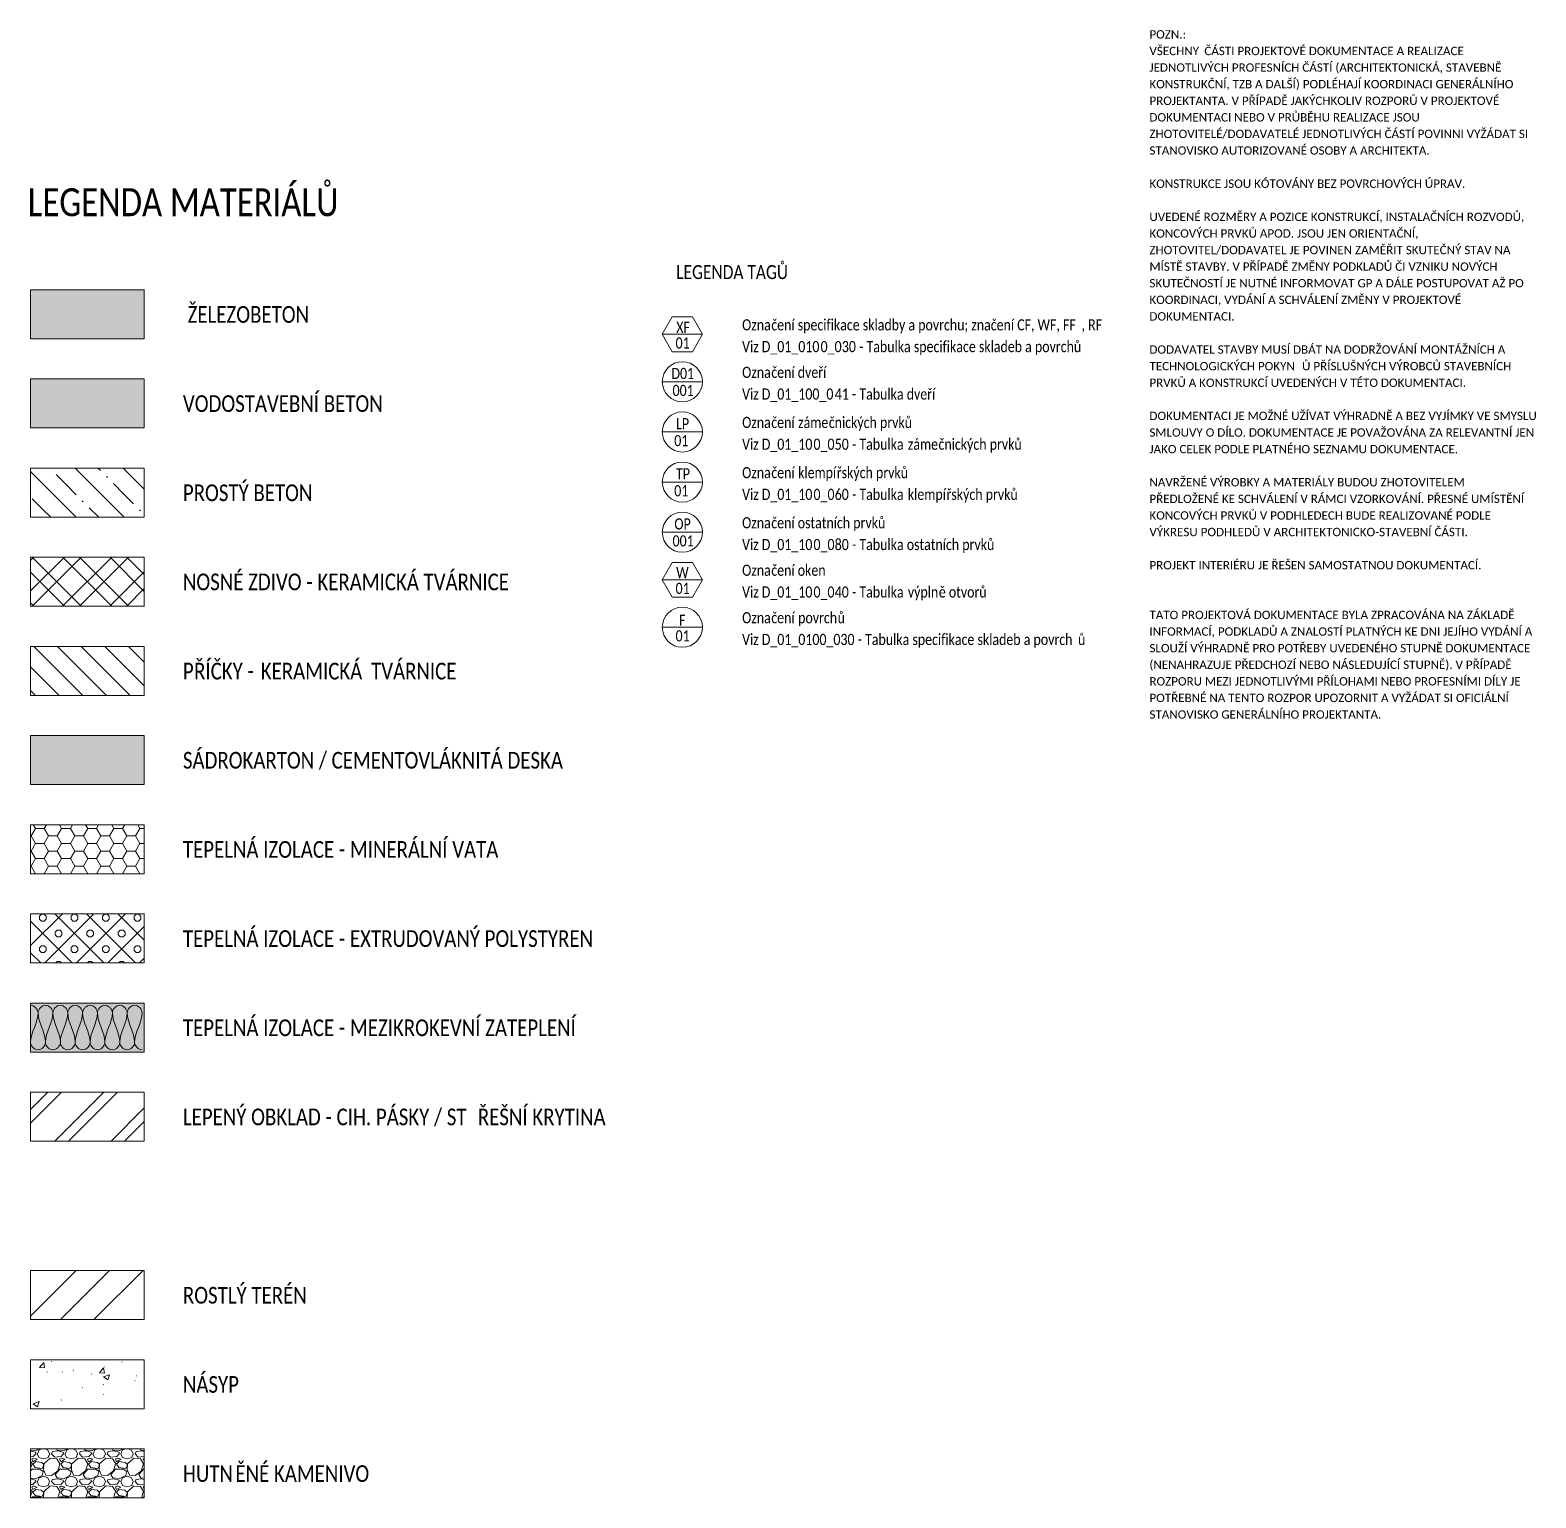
# Model space of a CAD drawing. Header units: millimetres. Extents: x -9657 to 178820, y -8645 to 72638.
# Drawn here: x 153015 to 166524, y -8645 to 4524 of the extents above; entities that cross this region are included whole.
import ezdxf

# ---------------------------------------------------------------- set-up
doc = ezdxf.new("R2010")
doc.units = ezdxf.units.MM
for name, color, linetype, lineweight in [('A-DETL-____-OTLN', 9, 'Continuous', 25), ('A-DETL-____-THIN', 9, 'Continuous', 9), ('A-DETL-GENF-OTLN', 9, 'Continuous', 9), ('G-____-____-TEXT', 9, 'Continuous', 5)]:
    doc.layers.add(name, color=color, linetype=linetype, lineweight=lineweight)
doc.styles.add('Calibri', font='calibri.ttf', dxfattribs={"width": 0.8, "height": 150})
doc.styles.add('Calibri_1', font='calibri.ttf', dxfattribs={"width": 0.8, "height": 250})
doc.styles.add('Calibri_2', font='calibri.ttf', dxfattribs={"width": 0.8, "height": 100})
doc.styles.add('Calibri_3', font='calibri.ttf', dxfattribs={"width": 0.8, "height": 125})
doc.styles.add('Calibri_4', font='calibri.ttf', dxfattribs={"height": 75})

msp = doc.modelspace()

# ---------------------------------------------------------------- hatches: boundary and pattern name
at = {"layer": 'A-DETL-GENF-OTLN'}
for color, points in [(254, [(154039.3, 1755.1), (154039.3, 2195.1), (153019.3, 2195.1), (153019.3, 1755.1)]), (254, [(154039.3, 955.1), (154039.3, 1395.1), (153019.3, 1395.1), (153019.3, 955.1)]), (255, [(154039.3, -2244.9), (154039.3, -1804.9), (153019.3, -1804.9), (153019.3, -2244.9)]), (255, [(154039.3, -4644.9), (154039.3, -4204.9), (153019.3, -4204.9), (153019.3, -4644.9)])]:
    msp.add_hatch(color=color, dxfattribs=at).paths.add_polyline_path(points)
at = {"layer": 'A-DETL-GENF-OTLN', "lineweight": 5}
h = msp.add_hatch(dxfattribs=at)
h.set_pattern_fill('FP_40', color=250, style=0, pattern_type=2)
h.set_pattern_definition([(315, (150133.35, 0), (215.526, 215.526), []), (315, (150133.35, 203.2), (215.526, 215.526), [127, -76.2, 12.7, -76.2, -127]), (315, (150133.35, 203.2), (215.526, 215.526), [-292.1, 127, 0])])
h.paths.add_polyline_path([(154039.3, 155.1), (154039.3, 595.1), (153019.3, 595.1), (153019.3, 155.1)])
h = msp.add_hatch(dxfattribs=at)
h.set_pattern_fill('FP_34', color=250, style=0, pattern_type=2)
h.set_pattern_definition([(45, (150133.35, 0), (-212.132, 212.132), []), (45, (150283.35, 0), (-212.132, 212.132), []), (315, (150133.35, 0), (212.132, 212.132), []), (315, (150283.35, 0), (212.132, 212.132), [])])
h.paths.add_polyline_path([(154039.3, -644.9), (154039.3, -204.9), (153019.3, -204.9), (153019.3, -644.9)])
h = msp.add_hatch(dxfattribs=at)
h.set_pattern_fill('FP_36', color=250, style=0, pattern_type=2)
h.set_pattern_definition([(135, (150133.35, 0), (-106.066, -106.066), [])])
h.paths.add_polyline_path([(154039.3, -1444.9), (154039.3, -1004.9), (153019.3, -1004.9), (153019.3, -1444.9)])
h = msp.add_hatch(dxfattribs=at)
h.set_pattern_fill('FP_35', color=250, style=0, pattern_type=2)
h.set_pattern_definition([(0, (150133.35, 0), (117.188, 67.658), [78.125, -156.25]), (120, (150133.35, 0), (-117.18755, 67.6588), [78.125, -156.25]), (60, (150133.35, 0), (-5e-05, 135.3159), [0, -156.25, 78.125, 0])])
h.paths.add_polyline_path([(154039.3, -3044.9), (154039.3, -2604.9), (153019.3, -2604.9), (153019.3, -3044.9)])
h = msp.add_hatch(dxfattribs=at)
h.set_pattern_fill('FP_38', color=250, style=0, pattern_type=2)
h.set_pattern_definition([(45, (150204.06, 0), (-141.421, 141.421), []), (0, (150429.4, 66.24), (141.421, 141.421), [25, -257.843]), (45, (150454.4, 66.24), (-141.421, 141.421), [25, -175]), (90, (150472.08, 83.92), (-141.421, 141.421), [25, -257.843]), (135, (150472.08, 108.92), (-141.421, -141.421), [25, -175]), (0, (150429.4, 126.6), (141.421, 141.421), [25, -257.843]), (45, (150411.73, 108.92), (-141.421, 141.421), [25, -175]), (90, (150411.73, 83.92), (-141.421, 141.421), [25, -257.843]), (135, (150429.4, 66.24), (-141.421, -141.421), [25, -175]), (135, (150396.9, 0), (-141.421, -141.421), [])])
h.paths.add_polyline_path([(154039.3, -3844.9), (154039.3, -3404.9), (153019.3, -3404.9), (153019.3, -3844.9)])
h = msp.add_hatch(dxfattribs=at)
h.set_pattern_fill('FP_41', color=250, style=0, pattern_type=2)
h.set_pattern_definition([(45, (150133.35, 0), (-251.447, 251.447), []), (45, (150133.35, 381), (-251.447, 251.447), [])])
h.paths.add_polyline_path([(154039.3, -5444.9), (154039.3, -5004.9), (153019.3, -5004.9), (153019.3, -5444.9)])
h = msp.add_hatch(dxfattribs=at)
h.set_pattern_fill('FP_37', color=8, style=0, pattern_type=2)
h.set_pattern_definition([(45, (150133.3, 0), (-707.11, 707.11), []), (45, (150433.3, 0), (-707.11, 707.11), []), (45, (150733.3, 0), (-707.11, 707.11), [])])
h.paths.add_polyline_path([(154039.3, -7044.9), (154039.3, -6604.9), (153019.3, -6604.9), (153019.3, -7044.9)])
h = msp.add_hatch(dxfattribs=at)
h.set_pattern_fill('FP_39', color=8, style=0, pattern_type=2)
h.set_pattern_definition([(50, (150133.35, 0), (537.945, -47.064), [56.25, -618.75]), (355, (150133.35, 0), (-104.064, 564.144), [45, -495]), (100.451, (150178.2, -3.9), (433.886, 517.077), [47.805, -525.857]), (46.184, (150133.35, 150), (800.43, -124.14), [84.375, -928.125]), (96.636, (150200.05, 139.66), (700.99, 730.59), [71.71, -788.785]), (351.184, (150133.35, 150), (701, 730.586), [67.5, -742.5]), (21, (150208.35, 112.5), (447.68, -301.964), [56.25, -618.75]), (326, (150208.35, 112.5), (182.487, 543.863), [45, -495]), (71.451, (150245.66, 87.34), (630.17, 241.893), [47.805, -525.857]), (37.5, (150133.35, 0), (9.12, 249.6704), [3.353, -485.647, 3.353, -499.147, -496.875]), (37.5, (150133.35, 0), (9.12, 249.6704), [-991.5, 3.353, -493.522]), (7.5, (150133.35, 0), (197.302, 295.809), [3.353, -283.147, 3.353, -474.397, -189.375]), (7.5, (150133.35, 0), (197.302, 295.809), [-764.25, 3.353, -186.022]), (327.5, (149966.1, 0), (400.367, -16.916), [3.353, -184.147, 3.353, -581.647, -776.25]), (327.5, (149966.1, 0), (400.367, -16.916), [-772.5, 3.353, -772.897]), (317.5, (149891.1, 0), (437.39, 75.079), [3.353, -240.397, 3.353, -385.147, -551.25]), (317.5, (149891.1, 0), (437.39, 75.079), [-632.25, 3.353, -547.897])])
h.paths.add_polyline_path([(154039.3, -7844.9), (154039.3, -7404.9), (153019.3, -7404.9), (153019.3, -7844.9)])
h = msp.add_hatch(dxfattribs=at)
h.set_pattern_fill('FP_42', color=8, style=0, pattern_type=2)
h.set_pattern_definition([(228.013, (150313.35, 250), (-1999.991723, -2250.006964), [33.634, -3329.772]), (184.97, (150290.849, 225), (2999.998726, 250.013264), [57.717, -5713.981]), (132.51, (150233.349, 220), (2499.979187, -2750.019652), [40.697, -4029.008]), (267.274, (150135.849, 157.5), (249.972575, 5000.001395), [52.559, -5203.389]), (292.834, (150133.349, 105), (-1250.01776, 2999.992194), [51.539, -5102.343]), (357.274, (150153.349, 57.5), (-5000.001395, 249.972575), [52.56, -5203.39]), (37.694, (150205.849, 55), (-3250.010563, -2499.986257), [69.507, -6881.212]), (72.255, (150260.849, 97.5), (1750.0316505, 5499.98958), [65.622, -6496.58]), (121.43, (150280.849, 160), (-2000.024534, 3249.984927), [52.737, -5221.018]), (175.236, (150253.35, 205), (2749.998263, -250.01681), [60.208, -2950.191]), (222.397, (150193.349, 210), (-3000.020852, -2749.976908), [77.862, -7708.344]), (138.814, (150383.35, 155), (-1749.99793, 1500.00222), [26.575, -2630.961]), (171.469, (150363.349, 172.5), (3249.997542, -500.013532), [50.559, -5005.378]), (225, (150313.35, 180), (3e-14, -250.0004), [35.355, -318.198]), (203.199, (150295.85, 210), (1249.99625, 500.00952), [19.039, -1884.904]), (291.801, (150278.35, 202.5), (-249.99442, 750.00167), [26.926, -1319.365]), (30.964, (150288.35, 177.5), (749.9972, 500.0032), [43.732, -1414.006]), (161.565, (150325.85, 200), (500.00015, -250.0006), [31.623, -758.947]), (16.39, (150133.349, 202.5), (2499.993595, 750.019613), [44.3, -4385.711]), (70.346, (150175.849, 215), (-1000.00873, -2749.997195), [37.165, -3679.352]), (293.199, (150325.85, 250), (-500.00952, 1249.99625), [38.079, -1865.865]), (343.61, (150340.849, 215), (-2499.993595, 750.019613), [44.3, -4385.711]), (339.444, (150133.35, 47.5), (-1250.000315, 499.99868), [42.72, -2093.281]), (294.775, (150173.349, 32.5), (-1249.99302, 2750.003142), [35.794, -3543.661]), (66.801, (150328.35, 0), (500.0086, 1249.99664), [38.079, -1865.864]), (17.354, (150343.349, 35), (-3250.00058, -999.998387), [41.908, -4148.856]), (69.444, (150205.85, 0), (-499.99868, -1250.000315), [21.36, -2114.641]), (101.31, (150313.35, 0), (-250.0012, 1000), [12.748, -1262.007]), (165.964, (150310.85, 12.5), (750.00125, -249.99696), [51.539, -979.237]), (186.009, (150260.849, 25), (2500.000239, 249.999358), [47.762, -4728.481]), (303.69, (150288.35, 155), (-249.9989, 500.0004), [36.055, -865.332]), (353.157, (150308.349, 125), (4249.997878, -500.016557), [62.949, -6231.891]), (60.945, (150370.85, 117.5), (-1000.011884, -1749.99302), [25.739, -2548.168]), (90, (150383.35, 140), (-250, 250), [15, -235]), (120.256, (150255.849, 32.5), (999.986936, -1750.007343), [34.731, -3438.38]), (48.013, (150238.35, 62.5), (1999.991723, 2250.006964), [67.268, -3296.138]), (0, (150283.35, 112.5), (250, 250), [65, -185]), (325.305, (150348.349, 112.5), (-2500.004958, 1749.993015), [39.528, -3913.318]), (254.055, (150380.85, 90), (-249.99316, -1000.00147), [36.4, -1783.627]), (207.646, (150370.849, 55), (-4749.998962, -2500.001369), [59.266, -5867.369]), (175.426, (150318.349, 27.5), (-3249.999683, 250.004622), [62.7, -6207.268])])
h.paths.add_polyline_path([(154039.3, -8644.9), (154039.3, -8204.9), (153019.3, -8204.9), (153019.3, -8644.9)])

# ---------------------------------------------------------------- linework, layer by layer
at = {"layer": 'A-DETL-____-OTLN', "lineweight": 9}
for points in [[(153019.3, -4224.9), (153050.7, -4224.9), (153086, -4260.1), (153086, -4291.5)], [(153086, -4291.5), (153086, -4383.2), (153019.3, -4466.6), (153019.3, -4558.2)], [(153086, -4291.5), (153086, -4260.1), (153152.6, -4189.6), (153219.3, -4260.1), (153219.3, -4291.5)], [(153152.6, -4558.2), (153152.6, -4466.6), (153086, -4383.2), (153086, -4291.5)], [(153219.3, -4291.5), (153219.3, -4383.2), (153152.6, -4466.6), (153152.6, -4558.2)], [(153219.3, -4291.5), (153219.3, -4260.1), (153286, -4189.6), (153352.6, -4260.1), (153352.6, -4291.5)], [(153286, -4558.2), (153286, -4466.6), (153219.3, -4383.2), (153219.3, -4291.5)], [(153352.6, -4291.5), (153352.6, -4383.2), (153286, -4466.6), (153286, -4558.2)], [(153352.6, -4291.5), (153352.6, -4260.1), (153419.3, -4189.6), (153486, -4260.1), (153486, -4291.5)], [(153419.3, -4558.2), (153419.3, -4466.6), (153352.6, -4383.2), (153352.6, -4291.5)], [(153486, -4291.5), (153486, -4383.2), (153419.3, -4466.6), (153419.3, -4558.2)], [(153486, -4291.5), (153486, -4260.1), (153552.6, -4189.6), (153619.3, -4260.1), (153619.3, -4291.5)], [(153552.6, -4558.2), (153552.6, -4466.6), (153486, -4383.2), (153486, -4291.5)], [(153619.3, -4291.5), (153619.3, -4383.2), (153552.6, -4466.6), (153552.6, -4558.2)], [(153619.3, -4291.5), (153619.3, -4260.1), (153686, -4189.6), (153752.6, -4260.1), (153752.6, -4291.5)], [(153686, -4558.2), (153686, -4466.6), (153619.3, -4383.2), (153619.3, -4291.5)], [(153752.6, -4291.5), (153752.6, -4383.2), (153686, -4466.6), (153686, -4558.2)], [(153752.6, -4291.5), (153752.6, -4260.1), (153819.3, -4189.6), (153886, -4260.1), (153886, -4291.5)], [(153819.3, -4558.2), (153819.3, -4466.6), (153752.6, -4383.2), (153752.6, -4291.5)], [(153886, -4291.5), (153886, -4383.2), (153819.3, -4466.6), (153819.3, -4558.2)], [(153886, -4291.5), (153886, -4260.1), (153952.6, -4189.6), (154019.3, -4260.1), (154019.3, -4291.5)], [(153952.6, -4558.2), (153952.6, -4466.6), (153886, -4383.2), (153886, -4291.5)], [(154019.3, -4291.5), (154019.3, -4383.2), (153952.6, -4466.6), (153952.6, -4558.2)], [(153019.3, -4558.2), (153019.3, -4589.6), (153086, -4660.1), (153152.6, -4589.6), (153152.6, -4558.2)], [(153152.6, -4558.2), (153152.6, -4589.6), (153219.3, -4660.1), (153286, -4589.6), (153286, -4558.2)], [(153286, -4558.2), (153286, -4589.6), (153352.6, -4660.1), (153419.3, -4589.6), (153419.3, -4558.2)], [(153419.3, -4558.2), (153419.3, -4589.6), (153486, -4660.1), (153552.6, -4589.6), (153552.6, -4558.2)], [(153552.6, -4558.2), (153552.6, -4589.6), (153619.3, -4660.1), (153686, -4589.6), (153686, -4558.2)], [(153686, -4558.2), (153686, -4589.6), (153752.6, -4660.1), (153819.3, -4589.6), (153819.3, -4558.2)], [(153819.3, -4558.2), (153819.3, -4589.6), (153886, -4660.1), (153952.6, -4589.6), (153952.6, -4558.2)], [(153952.6, -4558.2), (153952.6, -4589.6), (153987.9, -4624.9), (154019.3, -4624.9)]]:
    msp.add_open_spline(points, degree=3, dxfattribs=at)
at = {"layer": 'A-DETL-____-THIN'}
for p, q in [((154039.3, 2195.1), (153019.3, 2195.1)), ((153019.3, 2195.1), (153019.3, 1755.1)), ((154039.3, 1755.1), (154039.3, 2195.1)), ((158776.3, 1950.6), (158686.3, 1794.7)), ((158776.3, 1950.6), (158956.3, 1950.6)), ((158956.3, 1950.6), (159046.3, 1794.7)), ((159046.3, 1794.7), (158686.3, 1794.7)), ((158776.3, 1638.8), (158686.3, 1794.7)), ((158956.3, 1638.8), (159046.3, 1794.7)), ((153019.3, 1755.1), (154039.3, 1755.1)), ((158776.3, 1638.8), (158956.3, 1638.8)), ((154039.3, 1395.1), (153019.3, 1395.1)), ((153019.3, 1395.1), (153019.3, 955.1)), ((154039.3, 955.1), (154039.3, 1395.1)), ((159046.3, 1368.8), (158686.3, 1368.8)), ((153019.3, 955.1), (154039.3, 955.1)), ((159046.3, 918.8), (158686.3, 918.8)), ((154039.3, 595.1), (153019.3, 595.1)), ((153019.3, 595.1), (153019.3, 155.1)), ((154039.3, 155.1), (154039.3, 595.1)), ((159046.3, 468.8), (158686.3, 468.8)), ((153019.3, 155.1), (154039.3, 155.1)), ((159046.3, 18.8), (158686.3, 18.8)), ((154039.3, -204.9), (153019.3, -204.9)), ((153019.3, -204.9), (153019.3, -644.9)), ((154039.3, -644.9), (154039.3, -204.9)), ((158776.3, -251.2), (158686.3, -407.1)), ((158776.3, -251.2), (158956.3, -251.2)), ((158956.3, -251.2), (159046.3, -407.1)), ((159046.3, -407.1), (158686.3, -407.1)), ((158776.3, -563), (158686.3, -407.1)), ((158956.3, -563), (159046.3, -407.1)), ((153019.3, -644.9), (154039.3, -644.9)), ((158776.3, -563), (158956.3, -563)), ((159046.3, -833), (158686.3, -833)), ((154039.3, -1004.9), (153019.3, -1004.9)), ((153019.3, -1004.9), (153019.3, -1444.9)), ((154039.3, -1444.9), (154039.3, -1004.9)), ((153019.3, -1444.9), (154039.3, -1444.9)), ((154039.3, -1804.9), (153019.3, -1804.9)), ((153019.3, -1804.9), (153019.3, -2244.9)), ((154039.3, -2244.9), (154039.3, -1804.9)), ((153019.3, -2244.9), (154039.3, -2244.9)), ((154039.3, -2604.9), (153019.3, -2604.9)), ((153019.3, -2604.9), (153019.3, -3044.9)), ((154039.3, -3044.9), (154039.3, -2604.9)), ((153019.3, -3044.9), (154039.3, -3044.9)), ((154039.3, -3404.9), (153019.3, -3404.9)), ((153019.3, -3404.9), (153019.3, -3844.9)), ((154039.3, -3844.9), (154039.3, -3404.9)), ((153019.3, -3844.9), (154039.3, -3844.9)), ((154039.3, -4204.9), (153019.3, -4204.9)), ((153019.3, -4204.9), (153019.3, -4644.9)), ((154039.3, -4644.9), (154039.3, -4204.9)), ((153019.3, -4644.9), (154039.3, -4644.9)), ((154039.3, -5004.9), (153019.3, -5004.9)), ((153019.3, -5004.9), (153019.3, -5444.9)), ((154039.3, -5444.9), (154039.3, -5004.9)), ((153019.3, -5444.9), (154039.3, -5444.9)), ((154039.3, -6604.9), (153019.3, -6604.9)), ((153019.3, -6604.9), (153019.3, -7044.9)), ((154039.3, -7044.9), (154039.3, -6604.9)), ((153019.3, -7044.9), (154039.3, -7044.9)), ((154039.3, -7404.9), (153019.3, -7404.9)), ((153019.3, -7404.9), (153019.3, -7844.9)), ((154039.3, -7844.9), (154039.3, -7404.9)), ((153019.3, -7844.9), (154039.3, -7844.9)), ((154039.3, -8204.9), (153019.3, -8204.9)), ((153019.3, -8204.9), (153019.3, -8644.9)), ((154039.3, -8644.9), (154039.3, -8204.9)), ((153019.3, -8644.9), (154039.3, -8644.9))]:
    msp.add_line(p, q, dxfattribs=at)
for centre in [(158866.3, 1368.8), (158866.3, 918.8), (158866.3, 468.8), (158866.3, 18.8), (158866.3, -833)]:
    msp.add_circle(centre, 180, dxfattribs=at)

# ---------------------------------------------------------------- texts
at = {"layer": 'G-____-____-TEXT', "color": 7, "lineweight": 9, "attachment_point": 1}
for s, insert, char_height, width, style in [('POZN.: ', (163056.7, 4523.2), 75, 448.945, 'Calibri_4'), ('VŠECHNY ', (163056.7, 4374.4), 75, 597.257, 'Calibri_4'), ('ČÁSTI PROJEKTOVÉ DOKUMENTACE A REALIZACE ', (163549.5, 4374.4), 75, 2978.269, 'Calibri_4'), ('JEDNOTLIVÝCH PROFESNÍCH ČÁSTÍ (ARCHITEKTONICKÁ, STAVEBNĚ ', (163056.7, 4225.6), 75, 4028.48, 'Calibri_4'), ('KONSTRUKČNÍ, TZB A DALŠÍ) PODLÉHAJÍ KOORDINACI GENERÁLNÍHO ', (163056.7, 4076.8), 75, 4164.767, 'Calibri_4'), ('PROJEKTANTA. V\xa0PŘÍPADĚ JAKÝCHKOLIV ROZPORŮ V\xa0PROJEKTOVÉ ', (163056.7, 3927.9), 75, 4004.429, 'Calibri_4'), ('DOKUMENTACI NEBO V\xa0PRŮBĚHU REALIZACE JSOU ', (163056.7, 3779.1), 75, 3106.539, 'Calibri_4'), ('ZHOTOVITELÉ/DODAVATELÉ JEDNOTLIVÝCH ČÁSTÍ POVINNI VYŽÁDAT SI ', (163056.7, 3630.3), 75, 4337.129, 'Calibri_4'), ('STANOVISKO AUTORIZOVANÉ OSOBY A ARCHITEKTA.', (163056.7, 3481.4), 75, 3178.691, 'Calibri_4'), ('LEGENDA MATERIÁL', (152993.8, 3104.7), 250, 3136.202, 'Calibri_1'), ('Ů', (155581.4, 3104.7), 250, 243.713, 'Calibri_1'), ('KONSTRUKCE JSOU KÓTOVÁNY BEZ POVRCHOVÝCH ÚPRAV. ', (163056.7, 3183.8), 75, 3627.636, 'Calibri_4'), ('UVEDENÉ ROZMĚRY A POZICE KONSTRUKCÍ, INSTALAČNÍCH ROZVODŮ, ', (163056.7, 2886.1), 75, 4293.037, 'Calibri_4'), ('KONCOVÝCH PRVKŮ APOD. JSOU JEN ORIENTAČNÍ, ', (163056.7, 2737.3), 75, 3094.514, 'Calibri_4'), ('ZHOTOVITEL/DODAVATEL JE POVINEN ZAMĚŘIT SKUTEČNÝ STAV NA ', (163056.7, 2588.5), 75, 4132.699, 'Calibri_4'), ('Ů', (159714.2, 2415.4), 125, 121.857, 'Calibri_3'), ('MÍSTĚ STAVBY. V PŘÍPADĚ ZMĚNY PODKLADŮ ČI VZNIKU NOVÝCH ', (163056.7, 2439.6), 75, 3980.378, 'Calibri_4'), ('LEGENDA TAG', (158812, 2415.4), 125, 1093.502, 'Calibri_3'), ('SKUTEČNOSTÍ JE NUTNÉ INFORMOVAT GP A DÁLE POSTUPOVAT AŽ PO ', (163056.7, 2290.8), 75, 4285.02, 'Calibri_4'), ('KOORDINACI, VYDÁNÍ A SCHVÁLENÍ ZMĚNY V PROJEKTOVÉ ', (163056.7, 2142), 75, 3571.518, 'Calibri_4'), (' ŽELEZOBETON', (154385.7, 2048), 150, 1436.624, 'Calibri'), ('XF', (158811.6, 1907.6), 100, 150.717, 'Calibri_2'), ('Ozna', (159402.5, 1929.8), 100, 317.468, 'Calibri_2'), ('čení specifikace skladby a povrchu; značení CF, WF, FF', (159664.4, 1929.8), 100, 3373.501, 'Calibri_2'), (', RF', (162447.8, 1929.8), 100, 227.679, 'Calibri_2'), ('DOKUMENTACI.', (163056.7, 1993.2), 75, 970.042, 'Calibri_4'), ('01', (158805.6, 1767.1), 100, 153.924, 'Calibri_2'), ('Viz D_01_010', (159402.5, 1734.6), 100, 852.996, 'Calibri_2'), ('0', (160106.3, 1734.6), 100, 76.962, 'Calibri_2'), ('_0', (160169.8, 1734.6), 100, 153.924, 'Calibri_2'), ('30', (160296.8, 1734.6), 100, 153.924, 'Calibri_2'), (' - Tabulka specifikace skladeb a povrchů', (160423.8, 1734.6), 100, 2494.852, 'Calibri_2'), ('DODAVATEL STAVBY MUSÍ DBÁT NA DODRŽOVÁNÍ MONTÁŽNÍCH A ', (163056.7, 1695.5), 75, 4072.573, 'Calibri_4'), ('D01', (158768.8, 1493.4), 100, 250.126, 'Calibri_2'), ('Ozna', (159402.5, 1503.9), 100, 317.468, 'Calibri_2'), ('čení dveří', (159664.4, 1503.9), 100, 609.283, 'Calibri_2'), ('TECHNOLOGICKÝCH POKYN', (163056.7, 1546.7), 75, 1659.493, 'Calibri_4'), ('Ů PŘÍSLUŠNÝCH VÝROBCŮ STAVEBNÍCH ', (164426, 1546.7), 75, 2413.079, 'Calibri_4'), ('PRVKŮ A KONSTRUKCÍ UVEDENÝCH V TÉTO DOKUMENTACI.', (163056.7, 1397.8), 75, 3599.577, 'Calibri_4'), ('VODOSTAVEBNÍ BETON', (154385.7, 1248), 150, 2276.793, 'Calibri'), ('001', (158778.6, 1341.2), 100, 230.886, 'Calibri_2'), ('Viz D_01_100_0', (159402.5, 1308.8), 100, 1006.919, 'Calibri_2'), ('4', (160233.3, 1308.8), 100, 76.962, 'Calibri_2'), ('1 - Tabulka dveří', (160296.8, 1308.8), 100, 1035.78, 'Calibri_2'), ('DOKUMENTACI JE MOŽNÉ UŽÍVAT VÝHRADNĚ A BEZ VYJÍMKY VE SMYSLU ', (163056.7, 1100.2), 75, 4401.264, 'Calibri_4'), ('LP', (158809.6, 1043.4), 100, 144.304, 'Calibri_2'), ('Ozna', (159402.5, 1053.9), 100, 317.468, 'Calibri_2'), ('čení ', (159664.4, 1053.9), 100, 291.814, 'Calibri_2'), ('záme', (159905.2, 1053.9), 100, 333.502, 'Calibri_2'), ('čnických prvků', (160180.3, 1053.9), 100, 920.337, 'Calibri_2'), ('SMLOUVY O DÍLO. DOKUMENTACE JE POVAŽOVÁNA ZA RELEVANTNÍ JEN ', (163056.7, 951.4), 75, 4401.264, 'Calibri_4'), ('01', (158793.6, 891.2), 100, 153.924, 'Calibri_2'), ('Viz D_01_10', (159402.5, 858.8), 100, 776.033, 'Calibri_2'), ('0', (160042.8, 858.8), 100, 76.962, 'Calibri_2'), ('_0', (160106.3, 858.8), 100, 153.924, 'Calibri_2'), ('50', (160233.3, 858.8), 100, 153.924, 'Calibri_2'), (' - Tabulka ', (160360.3, 858.8), 100, 641.35, 'Calibri_2'), ('záme', (160889.4, 858.8), 100, 333.502, 'Calibri_2'), ('čnických prvků', (161164.6, 858.8), 100, 920.337, 'Calibri_2'), ('JAKO CELEK PODLE PLATNÉHO SEZNAMU DOKUMENTACE.', (163056.7, 802.5), 75, 3515.4, 'Calibri_4'), ('TP', (158809.6, 593.4), 100, 153.924, 'Calibri_2'), ('Ozna', (159402.5, 603.9), 100, 317.468, 'Calibri_2'), ('čení ', (159664.4, 603.9), 100, 291.814, 'Calibri_2'), ('klempí', (159905.2, 603.9), 100, 420.084, 'Calibri_2'), ('řských prvků', (160251.8, 603.9), 100, 792.067, 'Calibri_2'), ('PROSTÝ BETON', (154385.7, 448), 150, 1475.105, 'Calibri'), ('01', (158793.6, 441.2), 100, 153.924, 'Calibri_2'), ('Viz D_01_10', (159402.5, 408.8), 100, 776.033, 'Calibri_2'), ('0', (160042.8, 408.8), 100, 76.962, 'Calibri_2'), ('_0', (160106.3, 408.8), 100, 153.924, 'Calibri_2'), ('60', (160233.3, 408.8), 100, 153.924, 'Calibri_2'), (' - Tabulka ', (160360.3, 408.8), 100, 641.35, 'Calibri_2'), ('klempí', (160889.4, 408.8), 100, 420.084, 'Calibri_2'), ('řských prvků', (161236, 408.8), 100, 792.067, 'Calibri_2'), ('NAVRŽENÉ VÝROBKY A MATERIÁLY BUDOU ZHOTOVITELEM ', (163056.7, 504.9), 75, 3615.611, 'Calibri_4'), ('PŘEDLOŽENÉ KE SCHVÁLENÍ V RÁMCI VZORKOVÁNÍ. PŘESNÉ UMÍSTĚNÍ ', (163056.7, 356), 75, 4285.02, 'Calibri_4'), ('OP', (158794.6, 143.4), 100, 182.785, 'Calibri_2'), ('Ozna', (159402.5, 153.9), 100, 317.468, 'Calibri_2'), ('čení ostatních prvků', (159664.4, 153.9), 100, 1260.253, 'Calibri_2'), ('KONCOVÝCH PRVKŮ V PODHLEDECH BUDE REALIZOVANÉ PODLE ', (163056.7, 207.2), 75, 3924.26, 'Calibri_4'), ('VÝKRESU PODHLEDŮ V ARCHITEKTONICKO-STAVEBNÍ ČÁSTI. ', (163056.7, 58.4), 75, 3647.678, 'Calibri_4'), ('001', (158778.6, -8.8), 100, 230.886, 'Calibri_2'), ('Viz D_01_10', (159402.5, -41.2), 100, 776.033, 'Calibri_2'), ('0', (160042.8, -41.2), 100, 76.962, 'Calibri_2'), ('_0', (160106.3, -41.2), 100, 153.924, 'Calibri_2'), ('80', (160233.3, -41.2), 100, 153.924, 'Calibri_2'), (' - Tabulka ostatních prvků', (160360.3, -41.2), 100, 1609.789, 'Calibri_2'), ('čení oken', (159664.4, -272), 100, 599.662, 'Calibri_2'), ('PROJEKT INTERIÉRU JE ŘEŠEN SAMOSTATNOU DOKUMENTACÍ.', (163056.7, -239.3), 75, 3775.948, 'Calibri_4'), ('NOSNÉ ZDIVO - KERAMICKÁ TVÁRNICE', (154385.7, -352), 150, 3694.176, 'Calibri'), ('W', (158811.6, -294.1), 100, 137.89, 'Calibri_2'), ('Ozna', (159402.5, -272), 100, 317.468, 'Calibri_2'), ('01', (158805.6, -434.6), 100, 153.924, 'Calibri_2'), ('Viz D_01_10', (159402.5, -467.1), 100, 776.033, 'Calibri_2'), ('0', (160042.8, -467.1), 100, 76.962, 'Calibri_2'), ('_0', (160106.3, -467.1), 100, 153.924, 'Calibri_2'), ('40', (160233.3, -467.1), 100, 153.924, 'Calibri_2'), (' - Tabulka ', (160360.3, -467.1), 100, 641.35, 'Calibri_2'), ('výpln', (160889.4, -467.1), 100, 336.709, 'Calibri_2'), ('ě otvorů', (161167.2, -467.1), 100, 529.114, 'Calibri_2'), ('TATO PROJEKTOVÁ DOKUMENTACE BYLA ZPRACOVÁNA NA ZÁKLADĚ ', (163056.7, -685.7), 75, 4176.792, 'Calibri_4'), ('F', (158836.6, -720), 100, 70.549, 'Calibri_2'), ('Ozna', (159402.5, -697.9), 100, 317.468, 'Calibri_2'), ('čení ', (159664.4, -697.9), 100, 291.814, 'Calibri_2'), ('povrch', (159905.2, -697.9), 100, 429.704, 'Calibri_2'), ('ů', (160259.7, -697.9), 100, 80.169, 'Calibri_2'), ('01', (158805.6, -860.5), 100, 153.924, 'Calibri_2'), ('Viz D_01_0100_030 - Tabulka specifikace skladeb a povrch', (159402.5, -893), 100, 3652.488, 'Calibri_2'), ('ů', (162416.1, -893), 100, 80.169, 'Calibri_2'), ('INFORMACÍ, PODKLADŮ A ZNALOSTÍ PLATNÝCH KE DNI JEJÍHO VYDÁNÍ A ', (163056.7, -834.6), 75, 4377.214, 'Calibri_4'), ('SLOUŽÍ VÝHRADNĚ PRO POTŘEBY UVEDENÉHO STUPNĚ DOKUMENTACE ', (163056.7, -983.4), 75, 4369.197, 'Calibri_4'), ('P', (154385.7, -1152), 150, 121.856, 'Calibri'), ('ŘÍČKY - ', (154486.3, -1152), 150, 724.725, 'Calibri'), ('KERAMICKÁ', (155084.2, -1152), 150, 1148.016, 'Calibri'), (' TVÁRNICE', (156031.4, -1152), 150, 1019.746, 'Calibri'), ('(NENAHRAZUJE PŘEDCHOZÍ NEBO NÁSLEDUJÍCÍ STUPNĚ). V PŘÍPADĚ ', (163056.7, -1132.2), 75, 4140.716, 'Calibri_4'), ('ROZPORU MEZI JEDNOTLIVÝMI PŘÍLOHAMI NEBO PROFESNÍMI DÍLY JE ', (163056.7, -1281.1), 75, 4256.961, 'Calibri_4'), ('POTŘEBNÉ NA TENTO ROZPOR UPOZORNIT A VYŽÁDAT SI OFICIÁLNÍ ', (163056.7, -1429.9), 75, 4108.648, 'Calibri_4'), ('STANOVISKO GENERÁLNÍHO PROJEKTANTA.', (163056.7, -1578.7), 75, 2633.543, 'Calibri_4'), ('SÁDROKARTON / CEMENTOVLÁKNITÁ DESKA', (154385.7, -1952), 150, 4316.286, 'Calibri'), ('TEPELNÁ IZOLACE - MINERÁLNÍ VATA', (154385.7, -2752), 150, 3572.32, 'Calibri'), ('TEPELNÁ IZOLACE - EXTRUDOVANÝ POLYSTYREN', (154385.7, -3552), 150, 4662.614, 'Calibri'), ('TEPELNÁ IZOLACE - MEZIKROKEVNÍ ZATEPLENÍ', (154385.7, -4352), 150, 4450.969, 'Calibri'), ('LEPENÝ OBKLAD - CIH. PÁSKY / ST', (154385.7, -5152), 150, 3206.75, 'Calibri'), ('ŘEŠNÍ KRYTINA', (157031.6, -5152), 150, 1443.037, 'Calibri'), ('ROSTLÝ TERÉN', (154385.7, -6752), 150, 1410.97, 'Calibri'), ('NÁSYP', (154385.7, -7552), 150, 634.937, 'Calibri'), ('HUTN', (154385.7, -8352), 150, 570.802, 'Calibri'), ('ĚNÉ KAMENIVO', (154856.7, -8352), 150, 1519.999, 'Calibri')]:
    msp.add_mtext(s, dxfattribs=dict(at, insert=insert, char_height=char_height, width=width, style=style))

doc.saveas('drawing.dxf')
